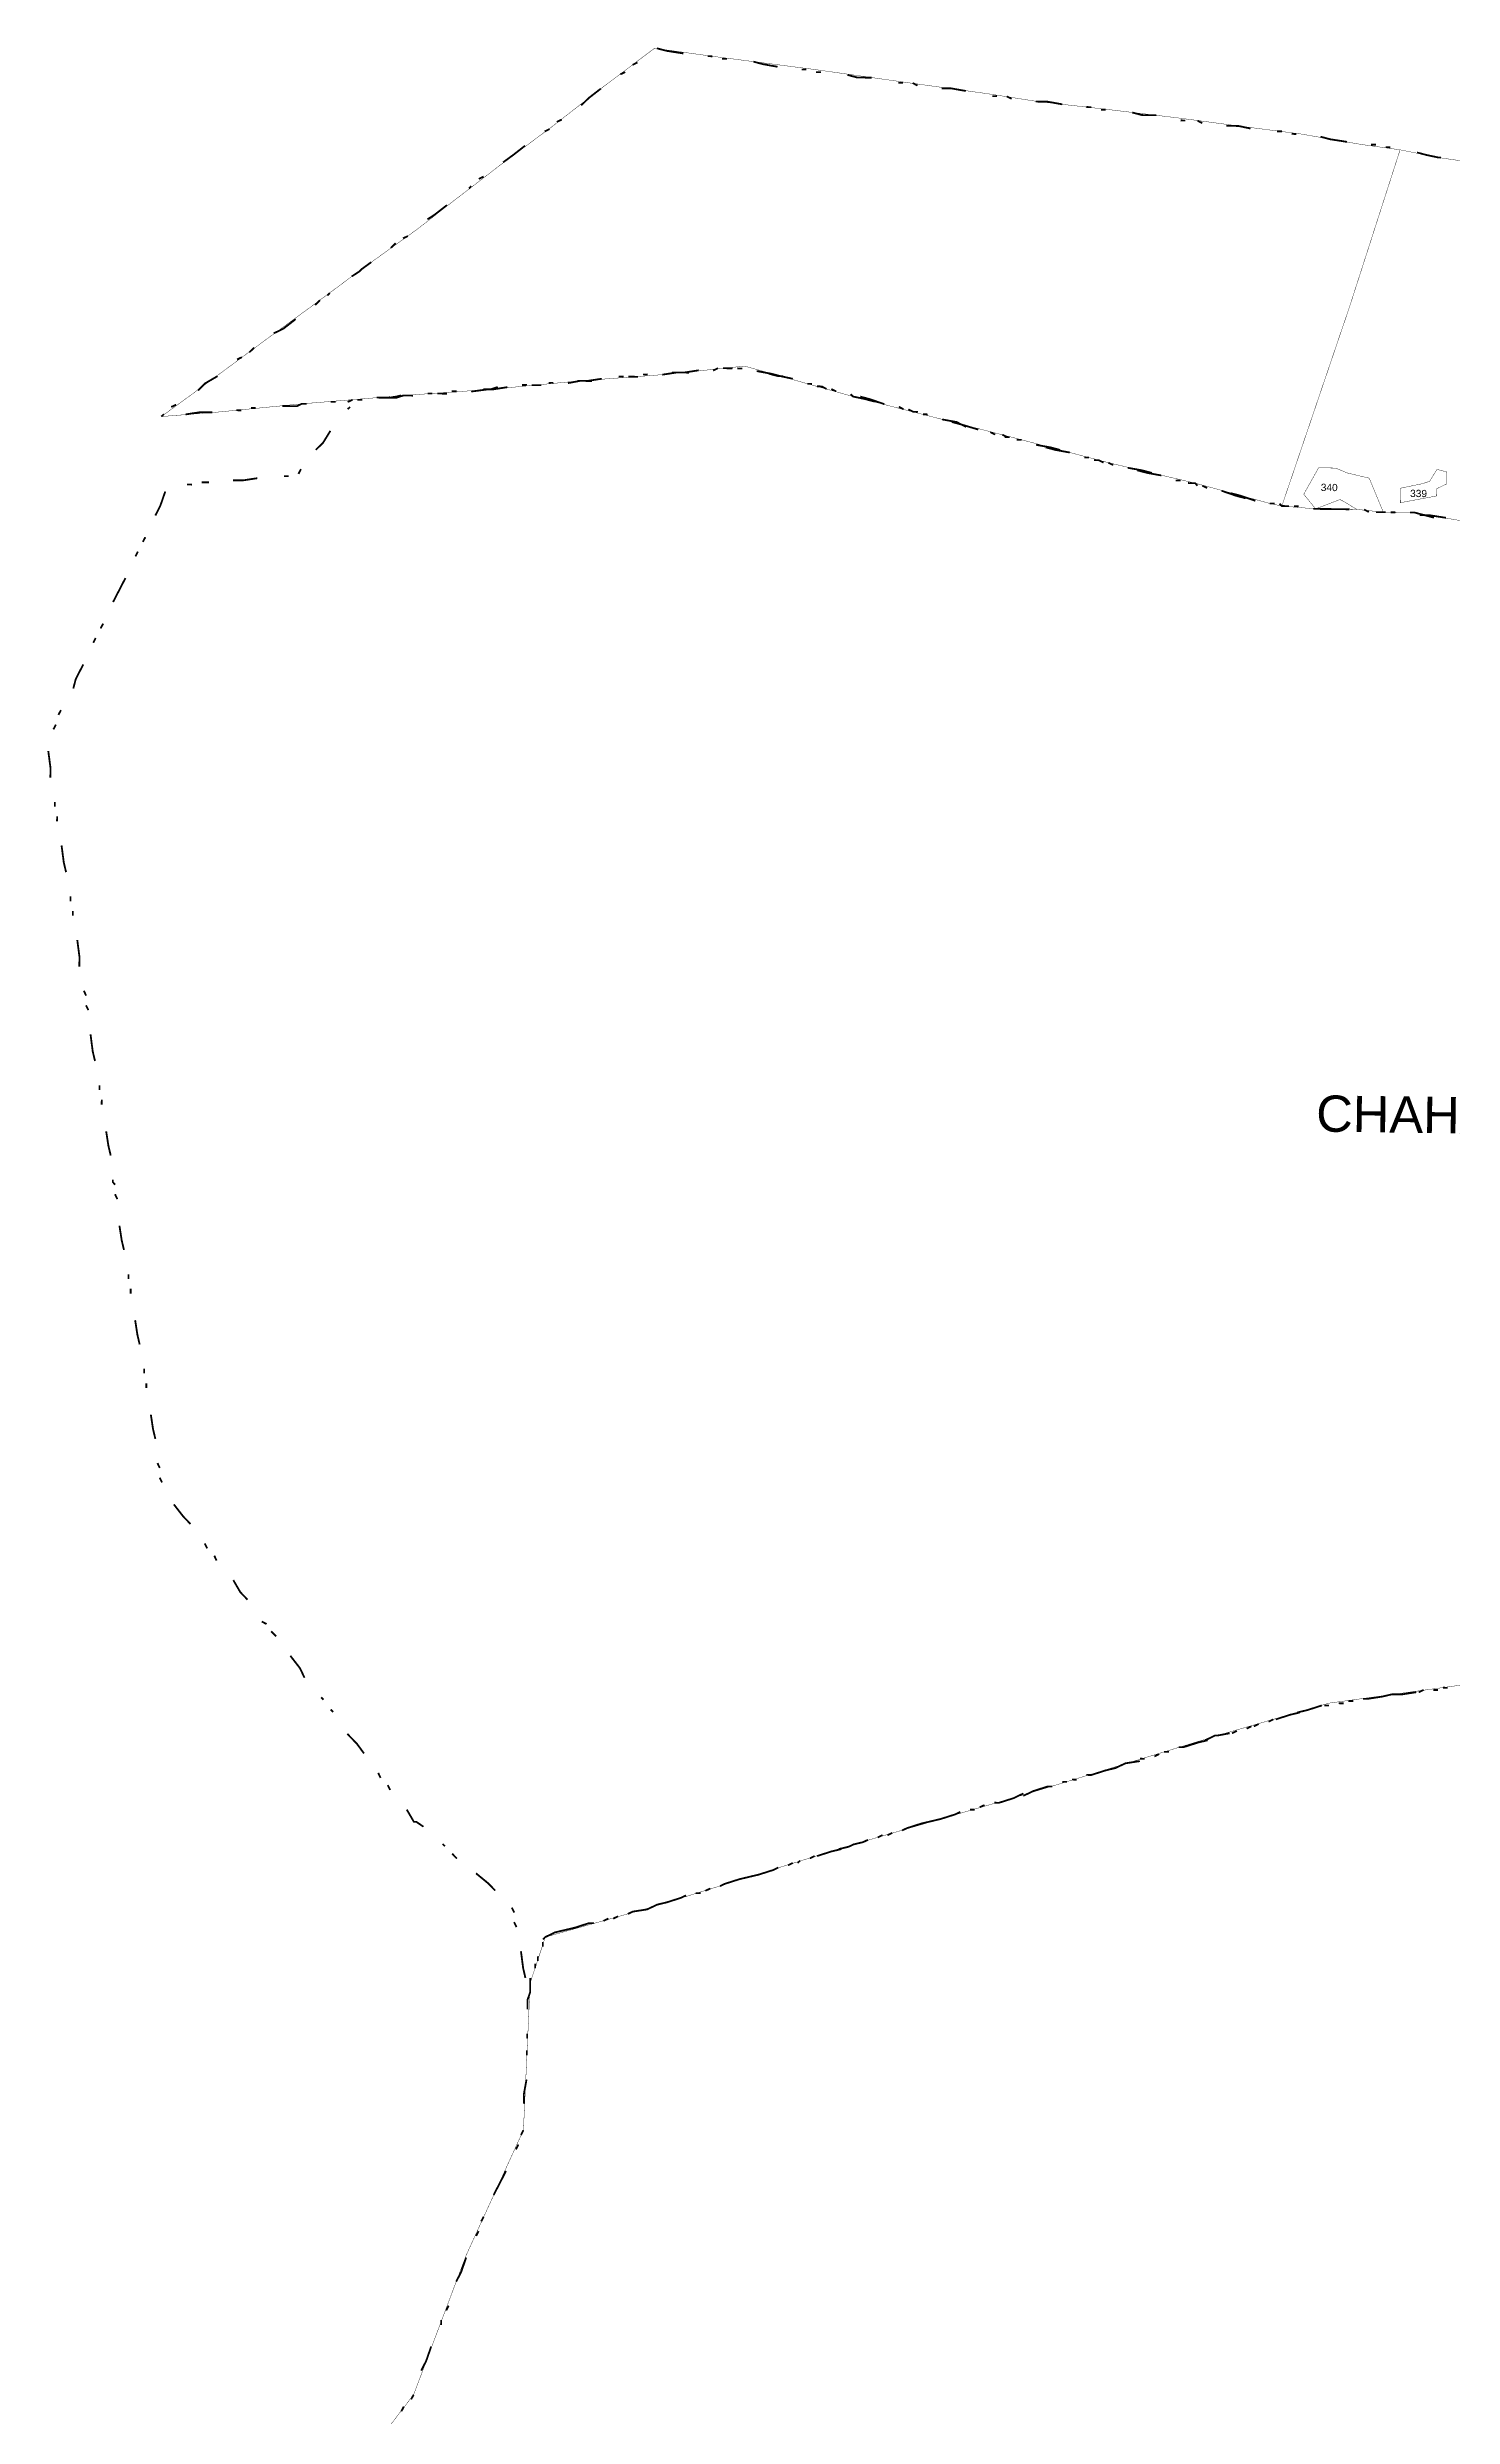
# Model space of a CAD drawing. Header units: metres. Extents: x 259177 to 277314, y 2171367 to 2185445.
# Drawn here: x 271078 to 273383, y 2176650 to 2180537 of the extents above; entities that cross this region are included whole.
import ezdxf

# ---------------------------------------------------------------- set-up
doc = ezdxf.new("R2010")
doc.units = ezdxf.units.M
doc.header["$MEASUREMENT"] = 0
for name, color, linetype in [('SURVEY NO.', 7, 'Continuous'), ('SURVEY PLOT BOUNDARY', 35, 'Continuous'), ('VILLAGE BOUNDARY', 212, 'Continuous'), ('VILLAGE NAME', 3, 'Continuous')]:
    doc.layers.add(name, color=color, linetype=linetype)
doc.styles.add('PDF Arial', font='arial.ttf')

# ---------------------------------------------------------------- blocks, each defined once
blk = doc.blocks.new('FEWEWFEWQT')
at = {"layer": 'SURVEY PLOT BOUNDARY', "lineweight": 18, "const_width": 0.001}
for points in [[(282147.5229, 2174216.7237), (282147.3896, 2174216.2903), (282147.2096, 2174215.7369), (282147.1763, 2174215.7436), (282146.9696, 2174215.7969), (282146.7296, 2174215.8503), (282146.463, 2174215.9169), (282146.243, 2174215.9703), (282146.023, 2174216.0236), (282145.823, 2174216.077), (282145.723, 2174216.1036), (282145.4964, 2174216.077), (282145.2697, 2174216.057), (282145.0231, 2174216.0303), (282144.7831, 2174216.0103), (282144.5031, 2174215.9836), (282144.2632, 2174215.9569), (282144.1165, 2174215.9436), (282144.2232, 2174216.0236), (282144.3898, 2174216.1503), (282144.5231, 2174216.2503), (282144.6631, 2174216.357), (282144.8165, 2174216.4703), (282144.9164, 2174216.5503), (282145.0431, 2174216.6503), (282145.1831, 2174216.757), (282145.3164, 2174216.8637), (282145.4631, 2174216.977), (282145.6231, 2174216.957), (282145.9097, 2174216.9237), (282146.1697, 2174216.8904), (282146.383, 2174216.8637), (282146.523, 2174216.8437), (282146.723, 2174216.8237), (282146.9096, 2174216.8037), (282147.0763, 2174216.7837), (282147.2496, 2174216.7637), (282147.4163, 2174216.737)], [(282147.4896, 2174215.7236), (282147.4163, 2174215.7303), (282147.3829, 2174215.7503), (282147.3696, 2174215.7569), (282147.3029, 2174215.7303), (282147.2696, 2174215.7703), (282147.3096, 2174215.8436), (282147.3563, 2174215.8436), (282147.3896, 2174215.8303), (282147.4496, 2174215.8169)], [(282147.6362, 2174215.7903), (282147.6629, 2174215.8036), (282147.6629, 2174215.8369), (282147.6362, 2174215.8436), (282147.6162, 2174215.8103), (282147.5962, 2174215.8036), (282147.5362, 2174215.7903), (282147.5362, 2174215.7503), (282147.6362, 2174215.7703)], [(282147.6362, 2174215.7703), (282147.5362, 2174215.7503), (282147.5362, 2174215.7903), (282147.5962, 2174215.8036), (282147.6162, 2174215.8103), (282147.6362, 2174215.8436), (282147.6629, 2174215.8369), (282147.6629, 2174215.8036), (282147.6362, 2174215.7903)], [(282147.4163, 2174215.7303), (282147.3163, 2174215.7303), (282147.3029, 2174215.7303), (282147.3696, 2174215.7569), (282147.3829, 2174215.7503)]]:
    blk.add_lwpolyline(points, close=True, dxfattribs=at)
for points in [[(282147.8229, 2174215.6836), (282147.5762, 2174215.7236), (282147.4896, 2174215.7236), (282147.4496, 2174215.8169), (282147.3896, 2174215.8303), (282147.3563, 2174215.8436), (282147.3096, 2174215.8436), (282147.2696, 2174215.7703), (282147.3029, 2174215.7303), (282147.2096, 2174215.7369), (282147.3896, 2174216.2903), (282147.5229, 2174216.7237), (282147.6296, 2174216.7037), (282147.8829, 2174216.6703)], [(282144.6098, 2174210.1298), (282144.8831, 2174210.4965), (282145.0231, 2174210.8832), (282145.1764, 2174211.2299), (282145.1898, 2174211.6366), (282145.2298, 2174211.7633), (282145.5231, 2174211.8499), (282146.0764, 2174212.0299), (282146.5563, 2174212.1766), (282147.0763, 2174212.3433), (282147.3829, 2174212.4367), (282147.7829, 2174212.4967), (282148.2895, 2174212.5767), (282148.2962, 2174212.4767), (282148.3229, 2174211.9299), (282148.3362, 2174211.6099), (282148.3162, 2174211.4899), (282148.3162, 2174211.3699), (282148.2762, 2174210.9965), (282148.0095, 2174210.4965), (282147.9629, 2174210.3765)]]:
    blk.add_lwpolyline(points, dxfattribs=at)
at = {"layer": 'VILLAGE BOUNDARY', "const_width": 0.005}
for points in [[(282145.4031, 2174216.9304), (282145.4164, 2174216.937)], [(282145.4697, 2174216.977), (282145.4964, 2174216.9704), (282145.5431, 2174216.9637)], [(282145.6097, 2174216.957), (282145.6231, 2174216.957)], [(282145.6497, 2174216.9504), (282145.6631, 2174216.9504)], [(282145.7364, 2174216.9437), (282145.763, 2174216.937), (282145.803, 2174216.9304)], [(282145.8697, 2174216.9237), (282145.883, 2174216.9237)], [(282145.9097, 2174216.917), (282145.923, 2174216.917)], [(282145.2631, 2174216.817), (282145.2831, 2174216.837), (282145.3164, 2174216.8637)], [(282145.3697, 2174216.9037), (282145.3831, 2174216.9104)], [(282145.9964, 2174216.9104), (282146.023, 2174216.9037), (282146.063, 2174216.9037)], [(282146.1364, 2174216.8904), (282146.1497, 2174216.8904)], [(282146.1763, 2174216.8904), (282146.1897, 2174216.8837)], [(282146.2563, 2174216.877), (282146.283, 2174216.877), (282146.323, 2174216.8704)], [(282146.3963, 2174216.857), (282146.4097, 2174216.857)], [(282146.4363, 2174216.857), (282146.4497, 2174216.8504)], [(282146.5163, 2174216.8437), (282146.523, 2174216.8437), (282146.5497, 2174216.8437), (282146.5897, 2174216.837)], [(282146.6563, 2174216.8304), (282146.6696, 2174216.8304)], [(282146.6963, 2174216.8237), (282146.7096, 2174216.8237)], [(282146.783, 2174216.817), (282146.8096, 2174216.8103), (282146.8496, 2174216.8103)], [(282146.9163, 2174216.797), (282146.9296, 2174216.797)], [(282146.963, 2174216.797), (282146.9763, 2174216.7903)], [(282145.1631, 2174216.7437), (282145.1764, 2174216.7503)], [(282145.1964, 2174216.7703), (282145.2098, 2174216.777)], [(282147.0429, 2174216.7837), (282147.0696, 2174216.7837), (282147.0763, 2174216.7837), (282147.1096, 2174216.777)], [(282147.1829, 2174216.7703), (282147.1963, 2174216.7703)], [(282147.2229, 2174216.7637), (282147.2363, 2174216.7637)], [(282147.3029, 2174216.757), (282147.3296, 2174216.7503), (282147.3763, 2174216.7437)], [(282147.4429, 2174216.737), (282147.4563, 2174216.737)], [(282147.4829, 2174216.7303), (282147.4962, 2174216.7303)], [(282145.0498, 2174216.657), (282145.0764, 2174216.677), (282145.1098, 2174216.7037)], [(282147.5696, 2174216.717), (282147.5962, 2174216.7103), (282147.6296, 2174216.7037), (282147.6362, 2174216.7037)], [(282144.9564, 2174216.5837), (282144.9631, 2174216.5903)], [(282144.9831, 2174216.6103), (282144.9964, 2174216.617)], [(282144.8431, 2174216.497), (282144.8631, 2174216.5103), (282144.8964, 2174216.537)], [(282144.7431, 2174216.417), (282144.7565, 2174216.4303)], [(282144.7765, 2174216.4437), (282144.7898, 2174216.4503)], [(282144.6365, 2174216.337), (282144.6565, 2174216.3503), (282144.6631, 2174216.357), (282144.6898, 2174216.377)], [(282144.5365, 2174216.257), (282144.5498, 2174216.2703)], [(282144.5698, 2174216.2836), (282144.5765, 2174216.2903)], [(282144.4231, 2174216.177), (282144.4498, 2174216.1903), (282144.4831, 2174216.217)], [(282144.3565, 2174216.1236), (282144.3698, 2174216.137)], [(282144.3232, 2174216.1036), (282144.3365, 2174216.1103)], [(282145.3897, 2174216.0703), (282145.3764, 2174216.0703)], [(282145.4297, 2174216.0703), (282145.4164, 2174216.0703), (282145.4031, 2174216.0703)], [(282145.4431, 2174216.077), (282145.4564, 2174216.077)], [(282145.5697, 2174216.0836), (282145.5364, 2174216.0836), (282145.4964, 2174216.077)], [(282145.5231, 2174216.0836), (282145.5564, 2174216.0836), (282145.5964, 2174216.0903)], [(282145.6497, 2174216.097), (282145.6364, 2174216.0903)], [(282145.6897, 2174216.097), (282145.6764, 2174216.097), (282145.6631, 2174216.097)], [(282145.7031, 2174216.097), (282145.7164, 2174216.097)], [(282145.8297, 2174216.077), (282145.823, 2174216.077), (282145.7964, 2174216.0836), (282145.7564, 2174216.0903)], [(282145.7897, 2174216.0836), (282145.8164, 2174216.077), (282145.823, 2174216.077), (282145.8564, 2174216.0703)], [(282144.2165, 2174216.0169), (282144.2232, 2174216.0236), (282144.2365, 2174216.037), (282144.2698, 2174216.057)], [(282144.7765, 2174216.0103), (282144.7498, 2174216.0036), (282144.7098, 2174216.0036)], [(282144.7365, 2174216.0036), (282144.7631, 2174216.0036), (282144.7831, 2174216.0103), (282144.8098, 2174216.0103)], [(282144.8631, 2174216.0169), (282144.8498, 2174216.0169)], [(282144.9031, 2174216.0169), (282144.8898, 2174216.0169), (282144.8764, 2174216.0169)], [(282144.9164, 2174216.0236), (282144.9298, 2174216.0236)], [(282145.0431, 2174216.037), (282145.0231, 2174216.0303), (282145.0164, 2174216.0303), (282144.9698, 2174216.0236)], [(282145.0031, 2174216.0303), (282145.0231, 2174216.0303), (282145.0298, 2174216.0303), (282145.0698, 2174216.037)], [(282145.1231, 2174216.0436), (282145.1098, 2174216.0436)], [(282145.1631, 2174216.0436), (282145.1498, 2174216.0436), (282145.1364, 2174216.0436)], [(282145.1831, 2174216.0503), (282145.1964, 2174216.0503)], [(282145.3031, 2174216.057), (282145.2764, 2174216.057), (282145.2697, 2174216.057), (282145.2364, 2174216.0503)], [(282145.2631, 2174216.057), (282145.2697, 2174216.057), (282145.2897, 2174216.057), (282145.3297, 2174216.0636)], [(282145.9097, 2174216.057), (282145.8964, 2174216.057)], [(282145.9497, 2174216.0436), (282145.9364, 2174216.0503), (282145.923, 2174216.0503)], [(282145.963, 2174216.0436), (282145.9764, 2174216.037)], [(282146.083, 2174216.0103), (282146.0564, 2174216.0169), (282146.023, 2174216.0236), (282146.0164, 2174216.0303)], [(282146.043, 2174216.0236), (282146.0697, 2174216.0169), (282146.1097, 2174216.0036)], [(282144.1165, 2174215.9436), (282144.1232, 2174215.9503)], [(282144.1432, 2174215.9703), (282144.1565, 2174215.9769)], [(282144.2565, 2174215.9569), (282144.2232, 2174215.9569), (282144.1832, 2174215.9503)], [(282144.3365, 2174215.9636), (282144.3232, 2174215.9636)], [(282144.3765, 2174215.9703), (282144.3632, 2174215.9703)], [(282144.5165, 2174215.9836), (282144.5031, 2174215.9836), (282144.4898, 2174215.9769), (282144.4498, 2174215.9769)], [(282144.5965, 2174215.9903), (282144.5831, 2174215.9903)], [(282144.6431, 2174215.9969), (282144.6298, 2174215.9903)], [(282144.6298, 2174215.9703), (282144.6365, 2174215.9769)], [(282144.6565, 2174215.9969), (282144.6698, 2174215.9969)], [(282146.163, 2174215.9903), (282146.1497, 2174215.9969)], [(282146.203, 2174215.9836), (282146.1897, 2174215.9836), (282146.1763, 2174215.9903)], [(282146.2163, 2174215.9769), (282146.2297, 2174215.9769)], [(282146.3363, 2174215.9436), (282146.3097, 2174215.9569), (282146.2697, 2174215.9636)], [(282146.2963, 2174215.9569), (282146.323, 2174215.9503), (282146.3697, 2174215.9369)], [(282144.5431, 2174215.8569), (282144.5631, 2174215.8769), (282144.5831, 2174215.9103)], [(282146.4163, 2174215.9236), (282146.403, 2174215.9303)], [(282146.4363, 2174215.9236), (282146.4497, 2174215.9169)], [(282146.4563, 2174215.9169), (282146.443, 2174215.9169)], [(282146.4763, 2174215.9103), (282146.4897, 2174215.9103)], [(282146.5963, 2174215.8836), (282146.5697, 2174215.8903), (282146.5297, 2174215.8969)], [(282146.5563, 2174215.8903), (282146.583, 2174215.8836), (282146.623, 2174215.8769)], [(282146.6763, 2174215.8636), (282146.663, 2174215.8636)], [(282146.7163, 2174215.8503), (282146.703, 2174215.8569), (282146.6896, 2174215.8569)], [(282146.7296, 2174215.8503), (282146.743, 2174215.8436)], [(282146.8496, 2174215.8236), (282146.823, 2174215.8303), (282146.783, 2174215.8369)], [(282146.8096, 2174215.8303), (282146.8363, 2174215.8236), (282146.8763, 2174215.8169)], [(282144.1898, 2174215.7569), (282144.2032, 2174215.7569)], [(282144.2298, 2174215.7636), (282144.2498, 2174215.7636)], [(282144.3165, 2174215.7703), (282144.3432, 2174215.7703), (282144.3831, 2174215.7769)], [(282144.4565, 2174215.7836), (282144.4698, 2174215.7836)], [(282144.4965, 2174215.7903), (282144.5031, 2174215.8036)], [(282146.9296, 2174215.8036), (282146.9163, 2174215.8036)], [(282146.9496, 2174215.7969), (282146.963, 2174215.7969)], [(282146.9763, 2174215.7903), (282146.9696, 2174215.7969), (282146.9563, 2174215.7969)], [(282146.9896, 2174215.7903), (282147.003, 2174215.7836)], [(282147.1096, 2174215.7569), (282147.0829, 2174215.7636), (282147.0429, 2174215.7769)], [(282147.0696, 2174215.7703), (282147.0963, 2174215.7636), (282147.1363, 2174215.7503)], [(282147.1896, 2174215.7436), (282147.1763, 2174215.7436)], [(282147.2296, 2174215.7369), (282147.2163, 2174215.7369), (282147.2096, 2174215.7369), (282147.2029, 2174215.7436)], [(282144.1032, 2174215.6703), (282144.1165, 2174215.6969), (282144.1298, 2174215.7369)], [(282147.2429, 2174215.7369), (282147.2563, 2174215.7369)], [(282147.3696, 2174215.7303), (282147.3429, 2174215.7303), (282147.3163, 2174215.7303), (282147.3029, 2174215.7303), (282147.2963, 2174215.7303)], [(282147.3296, 2174215.7303), (282147.3563, 2174215.7303), (282147.3963, 2174215.7303)], [(282147.4496, 2174215.7236), (282147.4363, 2174215.7303)], [(282147.4962, 2174215.7236), (282147.4896, 2174215.7236), (282147.4829, 2174215.7236), (282147.4696, 2174215.7236)], [(282147.5096, 2174215.7236), (282147.5229, 2174215.7236)], [(282147.6296, 2174215.7103), (282147.6029, 2174215.7169), (282147.5762, 2174215.7236), (282147.5629, 2174215.7236)], [(282147.5896, 2174215.7169), (282147.6162, 2174215.7169), (282147.6629, 2174215.7103)], [(282144.0698, 2174215.5969), (282144.0765, 2174215.6102)], [(282144.0498, 2174215.5569), (282144.0565, 2174215.5702)], [(282143.9898, 2174215.4302), (282144.0032, 2174215.4569), (282144.0232, 2174215.4969)], [(282143.9565, 2174215.3569), (282143.9632, 2174215.3702)], [(282143.9365, 2174215.3169), (282143.9432, 2174215.3302)], [(282143.8832, 2174215.1902), (282143.8899, 2174215.2169), (282143.9099, 2174215.2569)], [(282143.8299, 2174215.0769), (282143.8365, 2174215.0902)], [(282143.8432, 2174215.1169), (282143.8499, 2174215.1302)], [(282143.8232, 2174214.9435), (282143.8232, 2174214.9702), (282143.8165, 2174215.0169)], [(282143.8365, 2174214.8635), (282143.8365, 2174214.8769)], [(282143.8432, 2174214.8235), (282143.8432, 2174214.8369)], [(282143.8699, 2174214.6835), (282143.8632, 2174214.7102), (282143.8565, 2174214.7568)], [(282143.8832, 2174214.6035), (282143.8832, 2174214.6168)], [(282143.8899, 2174214.5635), (282143.8899, 2174214.5768)], [(282143.9099, 2174214.4235), (282143.9099, 2174214.4502), (282143.9032, 2174214.4968)], [(282143.9298, 2174214.3435), (282143.9232, 2174214.3568)], [(282143.9365, 2174214.3035), (282143.9298, 2174214.3168)], [(282143.9565, 2174214.1635), (282143.9498, 2174214.1901), (282143.9432, 2174214.2368)], [(282143.9698, 2174214.0835), (282143.9698, 2174214.0968)], [(282143.9765, 2174214.0435), (282143.9765, 2174214.0568)], [(282144.0032, 2174213.9034), (282143.9965, 2174213.9301), (282143.9898, 2174213.9701)], [(282144.0165, 2174213.8234), (282144.0098, 2174213.8301), (282144.0098, 2174213.8368)], [(282144.0232, 2174213.7834), (282144.0165, 2174213.7968)], [(282144.0432, 2174213.6434), (282144.0365, 2174213.6701), (282144.0298, 2174213.7101)], [(282144.0565, 2174213.5634), (282144.0565, 2174213.5767)], [(282144.0632, 2174213.5234), (282144.0632, 2174213.5367)], [(282144.0898, 2174213.3834), (282144.0832, 2174213.4101), (282144.0765, 2174213.4501)], [(282144.1032, 2174213.3034), (282144.1032, 2174213.3167)], [(282144.1098, 2174213.2634), (282144.1098, 2174213.2767)], [(282144.1365, 2174213.1234), (282144.1298, 2174213.15), (282144.1232, 2174213.19)], [(282144.1498, 2174213.0434), (282144.1432, 2174213.0567)], [(282144.1565, 2174213.0034), (282144.1498, 2174213.0167)], [(282144.2365, 2174212.89), (282144.2165, 2174212.91), (282144.1898, 2174212.9434)], [(282144.2832, 2174212.8233), (282144.2765, 2174212.8367)], [(282144.3098, 2174212.79), (282144.3032, 2174212.8033)], [(282144.3965, 2174212.6833), (282144.3765, 2174212.7033), (282144.3565, 2174212.7367)], [(282144.4498, 2174212.6167), (282144.4365, 2174212.6233)], [(282144.4765, 2174212.5833), (282144.4631, 2174212.5967)], [(282144.5565, 2174212.47), (282144.5431, 2174212.4967), (282144.5165, 2174212.53)], [(282147.6429, 2174212.4767), (282147.6296, 2174212.47)], [(282147.6829, 2174212.4767), (282147.6696, 2174212.4767)], [(282147.6962, 2174212.4833), (282147.7096, 2174212.4833)], [(282144.6098, 2174212.41), (282144.6031, 2174212.4166)], [(282147.3029, 2174212.41), (282147.2763, 2174212.4033), (282147.2363, 2174212.39)], [(282147.2963, 2174212.41), (282147.3229, 2174212.4166), (282147.3629, 2174212.43)], [(282147.3829, 2174212.43), (282147.3696, 2174212.43)], [(282147.4229, 2174212.4367), (282147.4096, 2174212.4367)], [(282147.4363, 2174212.4433), (282147.4496, 2174212.4433)], [(282147.4763, 2174212.45), (282147.4896, 2174212.45), (282147.5296, 2174212.4567), (282147.5562, 2174212.4633), (282147.5829, 2174212.4633), (282147.6229, 2174212.47)], [(282144.6365, 2174212.3766), (282144.6298, 2174212.3833)], [(282147.0429, 2174212.33), (282147.0696, 2174212.3433), (282147.0763, 2174212.3433), (282147.1096, 2174212.35)], [(282147.1296, 2174212.3566), (282147.1163, 2174212.35)], [(282147.1696, 2174212.37), (282147.1563, 2174212.3633)], [(282147.1763, 2174212.37), (282147.1896, 2174212.3766)], [(282147.2163, 2174212.3833), (282147.2296, 2174212.39)], [(282144.7231, 2174212.2633), (282144.7031, 2174212.29), (282144.6765, 2174212.3166)], [(282146.8763, 2174212.2766), (282146.863, 2174212.2766)], [(282146.9163, 2174212.29), (282146.903, 2174212.2833)], [(282146.9296, 2174212.2966), (282146.943, 2174212.2966)], [(282146.9696, 2174212.31), (282146.983, 2174212.31), (282147.023, 2174212.3233), (282147.0496, 2174212.33)], [(282146.6763, 2174212.2166), (282146.6896, 2174212.2166)], [(282146.7163, 2174212.23), (282146.7296, 2174212.23), (282146.7696, 2174212.2433), (282146.7963, 2174212.25), (282146.823, 2174212.2633), (282146.863, 2174212.27)], [(282144.7698, 2174212.1966), (282144.7631, 2174212.21)], [(282144.7965, 2174212.1633), (282144.7898, 2174212.1766)], [(282146.463, 2174212.15), (282146.4763, 2174212.15), (282146.5163, 2174212.1633), (282146.543, 2174212.1766)], [(282146.543, 2174212.17), (282146.5563, 2174212.1766), (282146.5697, 2174212.1833), (282146.6096, 2174212.1966), (282146.623, 2174212.1966)], [(282146.663, 2174212.21), (282146.6496, 2174212.21)], [(282144.8898, 2174212.0633), (282144.8698, 2174212.0766), (282144.8631, 2174212.0766), (282144.8431, 2174212.11)], [(282146.2097, 2174212.07), (282146.223, 2174212.0766), (282146.263, 2174212.09), (282146.2897, 2174212.0966), (282146.3163, 2174212.1033), (282146.3563, 2174212.1166), (282146.3697, 2174212.1233)], [(282146.4097, 2174212.13), (282146.3963, 2174212.13)], [(282146.423, 2174212.1366), (282146.4363, 2174212.1433)], [(282144.9498, 2174212.0099), (282144.9431, 2174212.0166)], [(282146.043, 2174212.0166), (282146.0164, 2174212.0099), (282145.9764, 2174211.9966)], [(282146.0364, 2174212.0166), (282146.063, 2174212.0233), (282146.0764, 2174212.0299), (282146.103, 2174212.0366), (282146.1164, 2174212.0433)], [(282146.1563, 2174212.0566), (282146.143, 2174212.05)], [(282146.1697, 2174212.0566), (282146.183, 2174212.0633)], [(282144.9831, 2174211.9766), (282144.9698, 2174211.9899)], [(282145.7097, 2174211.9099), (282145.723, 2174211.9166), (282145.763, 2174211.9299), (282145.7897, 2174211.9366), (282145.8164, 2174211.9433), (282145.8564, 2174211.9566), (282145.8697, 2174211.9633)], [(282145.9097, 2174211.9766), (282145.8964, 2174211.9699)], [(282145.923, 2174211.9766), (282145.9297, 2174211.9833)], [(282145.9564, 2174211.9899), (282145.9697, 2174211.9966)], [(282145.0898, 2174211.8899), (282145.0698, 2174211.9099), (282145.0364, 2174211.9366)], [(282145.4564, 2174211.8299), (282145.4697, 2174211.8366), (282145.5097, 2174211.8433), (282145.5231, 2174211.8499), (282145.5364, 2174211.8566), (282145.5631, 2174211.8633), (282145.6031, 2174211.8766), (282145.6164, 2174211.8833)], [(282145.6564, 2174211.8899), (282145.6431, 2174211.8899)], [(282145.6697, 2174211.8966), (282145.6831, 2174211.9033)], [(282145.1431, 2174211.8299), (282145.1364, 2174211.8433)], [(282145.4164, 2174211.8166), (282145.4297, 2174211.8233)], [(282145.1498, 2174211.7899), (282145.1431, 2174211.8033)], [(282145.2231, 2174211.7566), (282145.2298, 2174211.7633), (282145.2564, 2174211.7766), (282145.2831, 2174211.7833), (282145.3097, 2174211.7899), (282145.3497, 2174211.8033), (282145.3631, 2174211.8033)], [(282145.4031, 2174211.8166), (282145.3897, 2174211.8099)], [(282145.1764, 2174211.6499), (282145.1698, 2174211.6766), (282145.1631, 2174211.7233)], [(282145.2031, 2174211.6899), (282145.2031, 2174211.6766)], [(282145.2098, 2174211.6966), (282145.2098, 2174211.7099)], [(282145.2231, 2174211.7366), (282145.2231, 2174211.7499)], [(282145.1831, 2174211.5632), (282145.1831, 2174211.5899), (282145.1898, 2174211.6099), (282145.1898, 2174211.6366), (282145.1898, 2174211.6499)], [(282145.1831, 2174211.4832), (282145.1831, 2174211.4966)], [(282145.1831, 2174211.4366), (282145.1831, 2174211.4499)], [(282145.1764, 2174211.3032), (282145.1764, 2174211.3299), (282145.1831, 2174211.3699)], [(282145.1698, 2174211.2165), (282145.1764, 2174211.2299)], [(282145.1564, 2174211.1765), (282145.1631, 2174211.1899)], [(282145.0964, 2174211.0499), (282145.1098, 2174211.0765), (282145.1298, 2174211.1165)], [(282145.0631, 2174210.9765), (282145.0698, 2174210.9899)], [(282145.0498, 2174210.9365), (282145.0564, 2174210.9499)], [(282144.9964, 2174210.8098), (282145.0098, 2174210.8365), (282145.0231, 2174210.8765)], [(282144.9698, 2174210.7298), (282144.9764, 2174210.7432)], [(282144.9564, 2174210.6898), (282144.9564, 2174210.7032)], [(282144.9031, 2174210.5632), (282144.9164, 2174210.5898), (282144.9298, 2174210.6298)], [(282144.8498, 2174210.4498), (282144.8564, 2174210.4632)], [(282144.8764, 2174210.4832), (282144.8831, 2174210.4965)]]:
    blk.add_lwpolyline(points, dxfattribs=at)
at = {"layer": 'SURVEY NO.', "char_height": 0.02, "attachment_point": 7, "style": 'PDF Arial'}
for s, insert in [('340', (282147.3163, 2174215.7796)), ('339', (282147.5629, 2174215.7662))]:
    blk.add_mtext(s, dxfattribs=dict(at, insert=insert))
at = {"layer": 'VILLAGE NAME', "insert": (282147.3263, 2174214.0114), "char_height": 0.1, "attachment_point": 7, "style": 'PDF Arial'}
blk.add_mtext('CHAHADE', dxfattribs=at)

msp = doc.modelspace()

# ---------------------------------------------------------------- block references
at = {"xscale": 594.7216958835667, "yscale": 594.7216958835667, "zscale": 594.7216958835667, "rotation": 359.254356221976}
msp.add_blockref('FEWEWFEWQT', (-184338996.6, -1288580324.6), dxfattribs=at)

doc.saveas('drawing.dxf')
